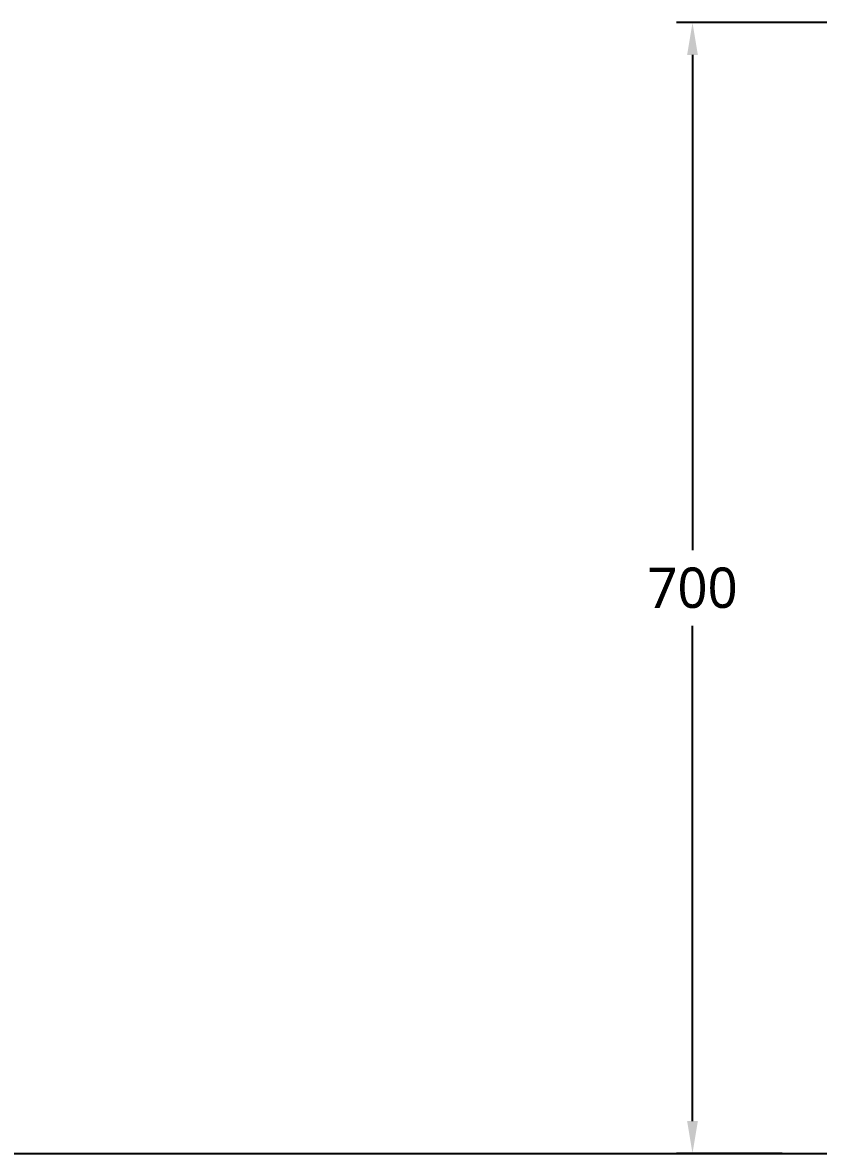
# Model space of a CAD drawing. Extents: x 3814 to 6583, y -1052 to 2311.
# Drawn here: x 5199 to 5691, y -811 to -111 of the extents above; entities that cross this region are included whole.
import ezdxf

# ---------------------------------------------------------------- set-up
doc = ezdxf.new("R2010")
doc.units = 0
doc.header["$LTSCALE"] = 20
doc.header["$MEASUREMENT"] = 0
doc.layers.get('DEFPOINTS').update_dxf_attribs({"linetype": 'CONTINUOUS'})
doc.layers.add('3', color=3, linetype='CONTINUOUS')
doc.layers.add('6', color=6, linetype='CONTINUOUS')
doc.styles.get("Standard").update_dxf_attribs({"font": 'NanumGothic.ttf'})
doc.dimstyles.get("Standard").update_dxf_attribs({"dimtxt": 2.5, "dimasz": 2, "dimexe": 2, "dimexo": 1, "dimgap": 1.5, "dimtad": 1, "dimdec": 0, "dimlfac": 10, "dimrnd": 0.5, "dimzin": 0, "dimdsep": 46, "dimtxsty": 'Standard', "dimcen": 0, "dimclrt": 2, "dimadec": 0, "dimazin": 0, "dimtfac": 1, "dimtdec": 0, "dimtmove": 0, "dimatfit": 3, "dimfxl": 0, "dimtolj": 1, "dimtzin": 0, "dimarcsym": 0})

# ---------------------------------------------------------------- blocks, each defined once
blk = doc.blocks.new('*D115')
at = {"layer": '3', "color": 3, "lineweight": -2}
for p, q in [((5746.22, -111.27), (5603, -111.27)), ((5613, -131.27), (5613, -437.76)), ((5613, -791.27), (5613, -484.79)), ((5668.5, -811.27), (5603, -811.27))]:
    blk.add_line(p, q, dxfattribs=at)
at = {"layer": '3', "color": 3}
for points in [[(5609.67, -131.27), (5616.33, -131.27), (5613, -111.27)], [(5609.67, -791.27), (5616.33, -791.27), (5613, -811.27)]]:
    blk.add_solid(points, dxfattribs=at)
at = {"layer": 'DEFPOINTS', "color": 0}
for p in [(5746.22, -111.27), (5613, -811.27), (5668.5, -811.27)]:
    blk.add_point(p, dxfattribs=at)
at = {"layer": '3', "color": 2, "insert": (5613, -461.27), "char_height": 25, "attachment_point": 5}
blk.add_mtext('\\A1;700', dxfattribs=at)

msp = doc.modelspace()

# ---------------------------------------------------------------- linework, layer by layer
at = {"layer": '6'}
msp.add_line((3976, -811.27483), (6571.2163, -811.27483), dxfattribs=at)

# ---------------------------------------------------------------- dimensions: what is measured, and where the dimension line sits
at = {"layer": '3'}
dim = msp.add_linear_dim(base=(5613, -811.27483), p1=(5746.2163, -111.27483), p2=(5668.5, -811.27483), angle=90, dimstyle='Standard', override={"dimtxt": 25, "dimasz": 20, "dimexe": 10, "dimexo": 0, "dimgap": 10, "dimtih": 1, "dimtoh": 1, "dimdec": 4, "dimlfac": 1, "dimzin": 8, "dimclrd": 3, "dimclre": 3, "dimtdec": 4, "dimarcsym": 1}, dxfattribs=at)
dim.commit()
dim.dimension.update_dxf_attribs({"geometry": '*D115', "text_midpoint": (5613, -461.27483)})

doc.saveas('drawing.dxf')
